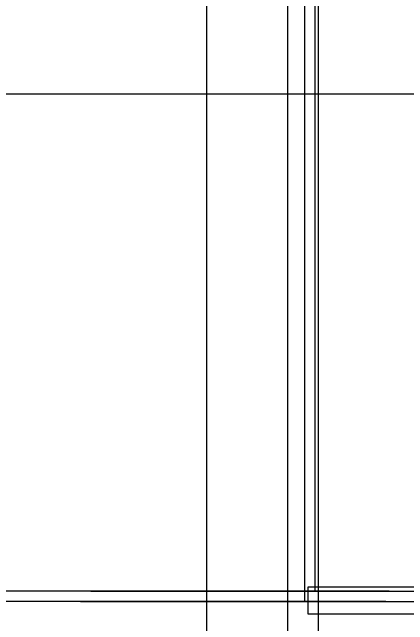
# Model space of a CAD drawing. Header units: millimetres. Extents: x -93009755325 to 1190721, y -74648 to 62868853516.
# Drawn here: x 231918 to 233860, y -25452 to -22442 of the extents above; entities that cross this region are included whole.
import ezdxf

# ---------------------------------------------------------------- set-up
doc = ezdxf.new("R2010")
doc.units = ezdxf.units.MM
doc.layers.add('设备层', color=7, linetype='Continuous', lineweight=13)

msp = doc.modelspace()

# ---------------------------------------------------------------- linework, layer by layer
at = {"color": 250, "linetype": 'ByBlock', "lineweight": -3}
msp.add_line((232871.426, -11072.711), (232871.426, -26141.322), dxfattribs=at)
at = {"color": 250, "linetype": 'Continuous', "lineweight": -3}
for p, q in [((233422.152, -27291.322), (233421.586, -11072.711)), ((233272.176, -27141.322), (233271.591, -11222.711))]:
    msp.add_line(p, q, dxfattribs=at)
at = {"color": 250, "lineweight": -3}
for p, q in [((233353.525, -16281.453), (233353.525, -25337.247)), ((233403.525, -16281.453), (233403.525, -25287.247)), ((235025.796, -22844.614), (220944.612, -22844.614)), ((233769.854, -25287.247), (230699.115, -25287.247)), ((233753.525, -25337.247), (230699.115, -25337.247))]:
    msp.add_line(p, q, dxfattribs=at)
msp.add_lwpolyline([(233370.757, -25265.161), (235452.131, -25265.161), (235452.131, -25400.415), (233370.757, -25400.415)], close=True, dxfattribs=at)
at = {"layer": '设备层', "color": 250, "lineweight": -3}
for p, q in [((232303.525, -25287.247), (240094.392, -25287.247)), ((232253.525, -25337.247), (240007.789, -25337.247))]:
    msp.add_line(p, q, dxfattribs=at)

doc.saveas('drawing.dxf')
